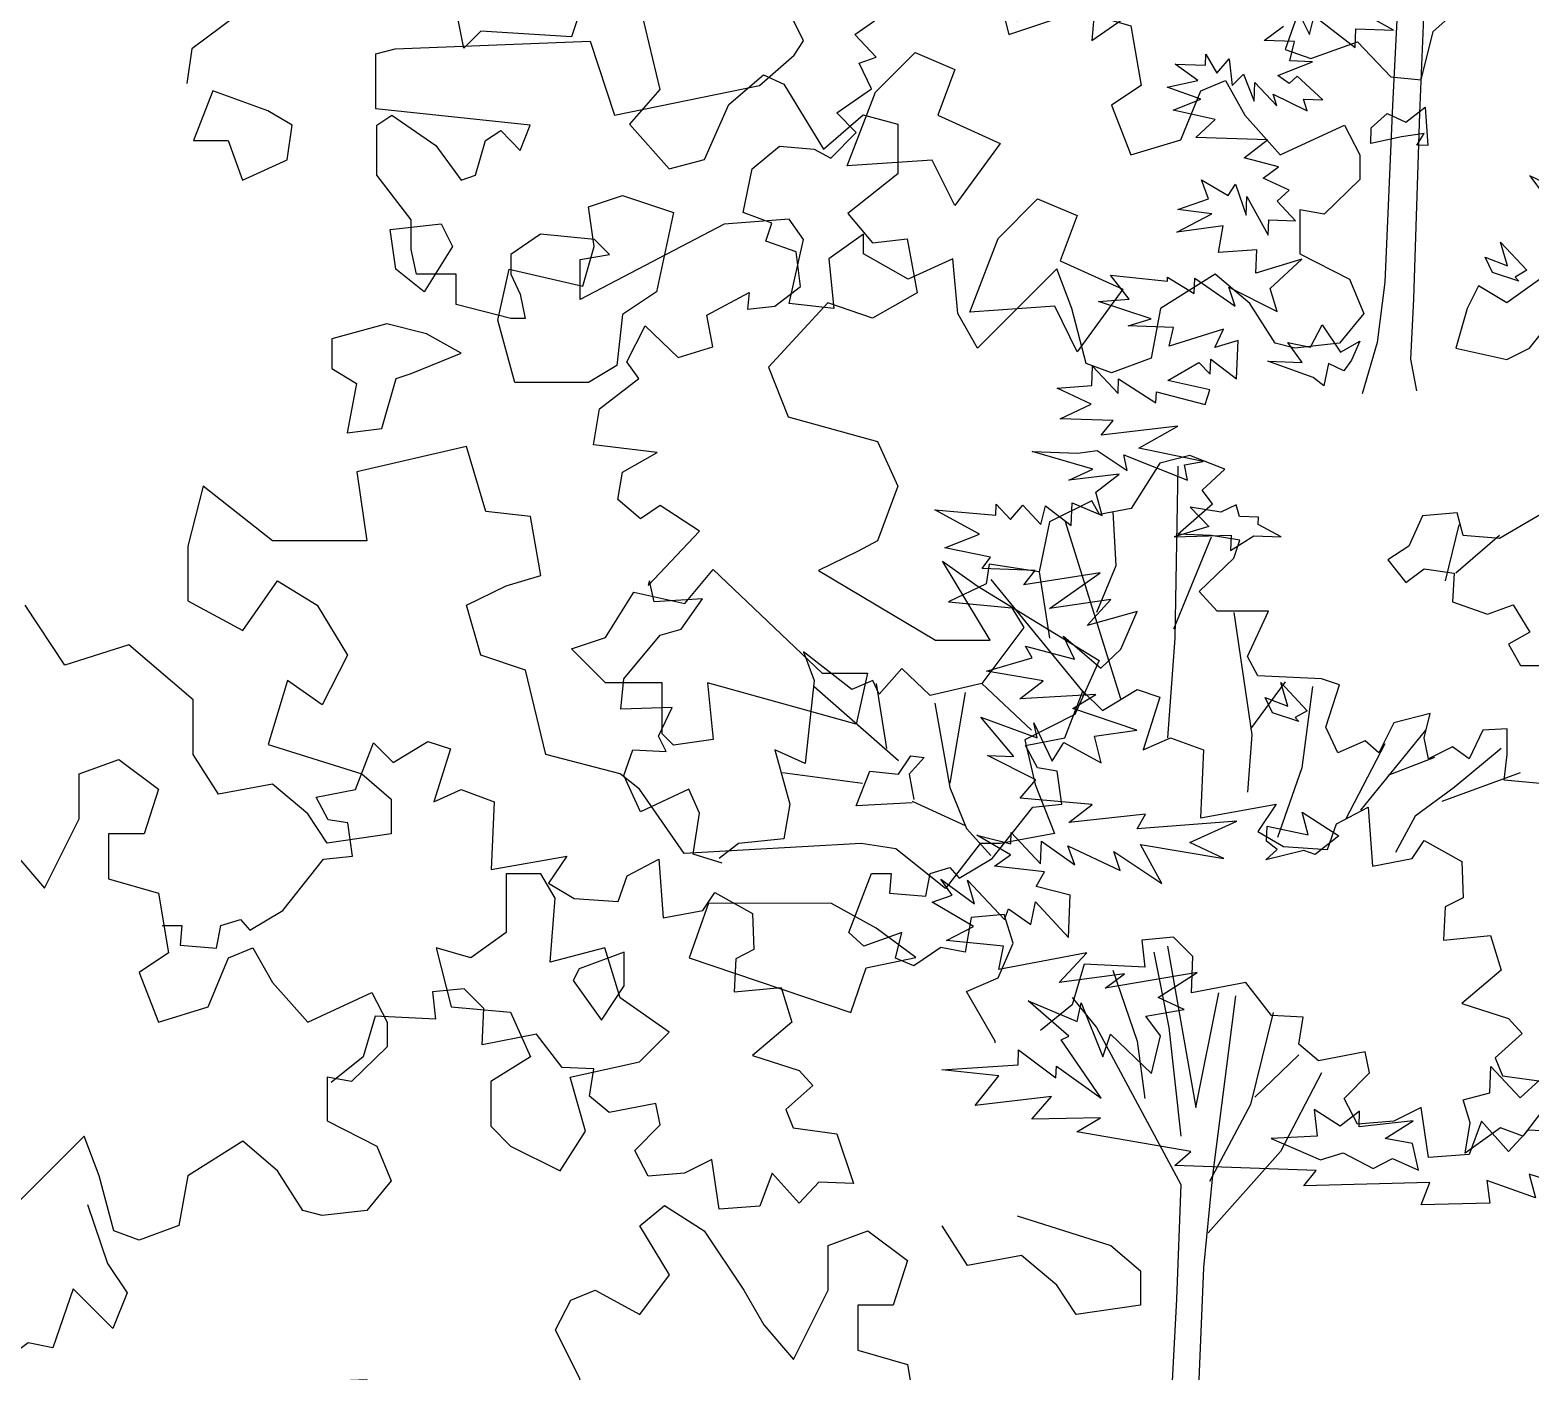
# Model space of a CAD drawing. Header units: inches. Extents: x 11.9 to 85.3, y 21.1 to 37.4.
# Drawn here: x 62.2693 to 62.7397, y 22.0253 to 22.446 of the extents above; entities that cross this region are included whole.
import ezdxf

# ---------------------------------------------------------------- set-up
doc = ezdxf.new("R2010")
doc.units = ezdxf.units.IN
doc.header["$MEASUREMENT"] = 0
doc.layers.add('CAY', color=94, linetype='Continuous')
doc.layers.add('CAY-3', color=61, linetype='Continuous')

# ---------------------------------------------------------------- blocks, each defined once
blk = doc.blocks.new('A$C76451831')
at = {"layer": 'CAY'}
for p, q in [((3915.1, 501.1), (3898, 463.3)), ((3898, 463.3), (3863.2, 445.6)), ((3863.2, 445.6), (3870.3, 414.4)), ((3870.3, 414.4), (3883.8, 380.2)), ((3883.8, 380.2), (3846.1, 373.1)), ((3831.9, 373.1), (3807.8, 341.8)), ((3846.1, 373.1), (3831.9, 373.1))]:
    blk.add_line(p, q, dxfattribs=at)
for points in [[(530, 749.3), (509.9, 755.6), (514.2, 784.1), (506.8, 800.9), (473, 785.1), (461.4, 810.4), (467.7, 828.4), (490.9, 827.3), (485.7, 837.9), (495.2, 857.9), (459.3, 856.8), (461.4, 877.9), (486.7, 908.5), (501.5, 912.7), (516.3, 933.8), (482.5, 931.7), (479.3, 946.5), (478.3, 943.3), (514.2, 981.3), (486.7, 999.2), (473, 989.7), (457.2, 1003.4), (460.4, 1022.4), (484.6, 1036.1), (440.3, 1041.4), (444.5, 1066.7), (472, 1087.8), (463.5, 1099.4), (476.2, 1124.7), (499.4, 1102.6), (523.6, 1110), (519.4, 1132.1), (549, 1147.9), (547.9, 1136.3), (566.9, 1138.4), (584.8, 1152.1), (581.7, 1176.4), (560.6, 1183.8), (564.8, 1196.4), (544.7, 1203.8), (551.1, 1234.4), (570.1, 1250.2), (594.3, 1248.1), (605.9, 1241.8), (623.8, 1259.7), (610.1, 1273.4), (634.4, 1290.3), (625.9, 1308.2), (637.6, 1312.5), (622.8, 1328.3), (636.5, 1337.8)], [(721.9, 1361), (730.4, 1328.3), (790.5, 1348.3), (788.4, 1324.1), (809.5, 1338.8)], [(936, 1353.6), (923.4, 1317.7), (941.3, 1311.4), (974, 1323), (997.2, 1298.7), (1018.3, 1296.6), (1026.7, 1330.4), (1055.2, 1355.7)], [(4052.4, 957.5), (4062.1, 938.6), (4065.3, 951.6), (4094, 929.3), (4094.4, 942.4), (4120.7, 941.5), (4099.8, 953.1)], [(4234.2, 831), (4215.9, 839.8), (4225.9, 826.3)], [(4262.6, 126.9), (4215.6, 142.2), (4220, 125.7), (4186, 137.8), (4188.1, 121.8), (4140.1, 120.8), (4146.1, 136.4), (4058.1, 134.1), (4066.6, 144.6), (3967.9, 148.1), (3979.1, 158.1), (3899.4, 171.8), (3916.1, 181.6), (3868, 180.6), (3881.7, 196.4), (3828.5, 190.1), (3845, 210.9), (3805.3, 215), (3858.5, 218.6), (3858.8, 229), (3884.9, 209.5), (3885.2, 217.6), (3916.5, 195.2), (3888.5, 236.1), (3894, 238.6), (3865.5, 263.2), (3899.8, 248.8), (3902.6, 261.9), (3917.6, 224.2), (3923.1, 239.9), (3951.6, 212.6), (3957.9, 238.7), (3947.6, 252.6), (3974.4, 257.1), (3956.2, 265.5), (3983.5, 283.1), (3919.2, 272.2), (3932.7, 282.1), (3887.2, 276), (3906.5, 296.7), (3844.9, 285.2), (3848.2, 301.4), (3808.5, 305.5), (3827.4, 315.3), (3798.5, 332.2), (3812.3, 337.1), (3804.5, 348.3), (3827.9, 331.1), (3823.1, 347.6), (3848.9, 320), (3851.8, 327.6), (3867.3, 316.6), (3870.6, 332.4), (3893.7, 307.5), (3894.8, 337), (3871, 343.2), (3876.8, 353.5), (3842, 357.4), (3853.2, 365.2), (3829.6, 379.1), (3853.4, 372.9), (3853.7, 381), (3874.2, 359), (3874.8, 374.8), (3898.2, 358.2), (3893.2, 371.5), (3929.8, 354.3), (3925.3, 367.6), (3958.9, 345.2), (3944, 372.4), (4002.2, 362.7), (3978.5, 373.9), (4011.2, 388.7), (3941.7, 383.4), (3947.5, 393.6), (3893.8, 387.8), (3910.1, 400.4), (3860, 404.8), (3870.8, 417.6), (3837, 434.6), (3855.6, 434), (3832.5, 461.5), (3871.9, 447), (3869.5, 457.5), (3882.2, 430.8), (3890.3, 443.7), (3916.6, 429.6), (3911.8, 448.3), (3941.4, 452.3), (3896.6, 467.5), (3912.8, 477.3), (3859.7, 474.2), (3876, 486.8), (3836.3, 493.6), (3868.4, 502.9), (3863.7, 511.2), (3897.8, 501.9), (3890.2, 518), (3916.2, 495.8), (3930.2, 508.9), (3941.6, 535.3), (3906.8, 525.6), (3923.3, 543.6), (3880.5, 537.4), (3915.8, 562.4), (3862.5, 553.9), (3870.5, 564), (3833.4, 565.3), (3839.1, 573.3), (3807.2, 579.8), (3831.5, 589.4), (3800.4, 606.4), (3842.9, 602.6), (3843.1, 610.3), (3853.2, 599.5), (3861.7, 609.7), (3874.4, 596.1), (3877.5, 609.1), (3895.6, 595.3), (3896.2, 611.2), (3917.2, 602.3), (3912.8, 618.8), (3929.1, 631.3), (3894, 627.1), (3910.6, 634.7), (3868.4, 647.1), (3900.1, 646), (3913.8, 647.7), (3934.6, 633.9), (3932.3, 644.8), (3976.9, 627), (3974.6, 637.9), (3987.8, 640.2), (3942.8, 649.4), (3970.1, 664.8), (3916.4, 658.5), (3924.9, 668.7), (3887.8, 670), (3909.5, 680.1), (3885.8, 691.3), (3909.9, 693.2), (3910.4, 706.8), (3928.3, 687.6), (3928.7, 698), (3954.8, 681.2), (3955.1, 688.9), (3989.2, 680), (3992.3, 690.3), (3963.1, 696.8), (3984.8, 709.2), (3992.7, 701.2), (3993, 711.6), (4011.1, 697.8), (4012.1, 724.6), (3996, 719.7), (4001.9, 732.6), (3963.9, 720.8), (3967.1, 733.8), (3935.4, 734.9), (3951.4, 739.8), (3914.7, 752), (3936, 753.5), (3923, 770.3), (3962.8, 766.2), (3962.9, 768.9), (3981.5, 757.4), (3981.9, 768.2), (4010.2, 748.6), (4005.7, 761.9), (4039.5, 744.9), (4034.6, 760.9), (4056.7, 781.5), (4024.6, 771.7), (4025.2, 788), (3998.4, 786.2), (4001.7, 804.7), (3969.4, 800.4), (3993.9, 813.1), (3970, 816.2), (3991.5, 823.6), (3986.5, 837), (4005.2, 825.9), (4010.4, 833.9), (4017.9, 812.3), (4018.3, 825.4), (4033.2, 798.2), (4033.6, 809), (4052.2, 808.4), (4039.5, 822), (4047.9, 829.8), (4029.6, 838.2), (4040.3, 846), (4016.5, 852.2), (4032.8, 864.8), (3982.6, 866.6), (3996.2, 879.2), (3966.9, 885.7), (3986.2, 893.2), (3962.5, 901.7), (3984, 906.4), (3968.1, 917.8), (3989.3, 917.1), (3989.6, 924.8), (3997.3, 911.4), (4005.8, 921.5), (4007.9, 902.9), (4015.9, 910.7), (4023.4, 891.9), (4023.8, 905), (4039.1, 888.6), (4036.7, 896.9), (4060.3, 885.2), (4057.8, 893.4), (4071.4, 892.9), (4053.4, 909.4), (4047.8, 904.2), (4039.8, 909.9), (4064.2, 919.5), (4048.4, 920), (4051.5, 933.5), (4030.3, 934.3), (4043.8, 944.2)], [(1109, 997.1), (1073.1, 976), (1047.8, 978.1), (1043.6, 993.9), (1019.3, 991.8), (1009.9, 970.7), (995.1, 961.2), (1007.7, 945.4), (1020.4, 954.9), (1041.5, 951.8), (1040.4, 931.7), (1064.7, 923.3), (1082.6, 929.6), (1094.2, 910.6), (1079.5, 902.2), (1087.9, 887.4), (1124.8, 887.4)], [(1109, 804.1), (1076.3, 807.3), (1078.4, 825.2), (1078.4, 843.1), (1061.5, 842.1), (1052, 822), (1040.4, 830.5), (1023.6, 822), (1020.4, 836.8), (1024.6, 853.7), (999.3, 847.3), (988.8, 826.2), (979.3, 834.7), (960.3, 826.2), (951.8, 844.2), (961.3, 873.7), (948.7, 877.9), (904.4, 880), (897, 893.7), (911.8, 925.4), (875.9, 925.4), (863.3, 939.1), (887.5, 962.3), (891.7, 975), (871.7, 978.1), (848.5, 979.2), (872.7, 1000.3), (865.4, 1009.8), (881.2, 1024.5), (856.9, 1034), (835.8, 1028.7), (815.8, 997.1), (793.6, 992.9), (788.4, 1002.4), (758.8, 987.6), (751.5, 952.8), (716.7, 958.1), (714.5, 944.4), (688.2, 931.7), (732.5, 927.5), (740.9, 913.8), (711.4, 874.8), (675.5, 866.3), (655.5, 885.3), (639.7, 867.4), (635.4, 876.9), (620.7, 870.5), (586.9, 896.9), (594.3, 876.9), (588, 818.9), (566.9, 828.4), (577.4, 790.4), (573.2, 766.1), (541.6, 763), (527.9, 752.4)], [(848.5, 1026.6), (846.4, 906.4), (841.1, 836.8)], [(769.4, 988.7), (808.4, 864.2)], [(803.1, 995), (805.2, 957), (791.5, 924.3)], [(1044.7, 985.5), (1035.2, 946.5)], [(871.7, 977.1), (845.3, 912.7)], [(1073.1, 978.1), (1042.6, 951.8)], [(717.7, 947.5), (784.2, 866.3)], [(751.5, 952.8), (758.8, 906.4)], [(887.5, 924.3), (900.2, 838.9), (897, 798.8)], [(594.3, 872.7), (653.4, 821)], [(634.4, 741.9), (648.1, 741.9), (647, 728.2), (672.4, 726.1), (675.5, 741.9), (689.2, 746.1), (695.6, 738.7), (718.8, 752.4), (747.2, 788.3), (767.3, 790.4), (764.1, 813.6), (750.4, 815.7), (742, 831.5), (769.4, 836.8), (782, 869.5), (795.8, 855.8), (820, 870.5), (835.8, 865.3), (824.2, 828.4), (843.2, 836.8), (866.4, 828.4), (864.3, 780.9), (917, 790.4), (904.4, 771.4), (922.3, 760.9), (952.9, 758.7), (959.2, 776.7), (981.4, 788.3), (984.5, 747.1), (1012, 752.4), (1020.4, 765.1), (1046.8, 750.3), (1047.8, 725), (1035.2, 718.7), (1034.1, 695.5), (1066.8, 698.6), (1074.2, 674.4), (1046.8, 651.2), (1079.5, 640.6), (1089, 630.1), (1070, 613.2), (1075.2, 600.5), (1105.8, 596.3)], [(1117.4, 561.5), (1093.2, 562.6), (1079.5, 547.8), (1060.5, 568.9), (1052, 545.7), (1023.6, 543.6), (1018.3, 578.4), (999.3, 568.9), (974, 566.8), (964.5, 584.7), (982.4, 602.7), (979.3, 617.4), (946.6, 611.1), (932.9, 622.7), (936, 641.7), (913.9, 642.7), (895.9, 665.9), (858, 658.6), (859, 683.9), (845.3, 697.6), (823.2, 695.5), (825.3, 676.5), (783.1, 678.6), (774.7, 650.1), (752.5, 632.2)], [(637.6, 874.8), (644.9, 829.4)], [(711.4, 874.8), (746.2, 842.1)], [(923.4, 875.8), (899.1, 843.1)], [(942.4, 872.7), (935, 815.7), (918.1, 767.2)], [(678.7, 861.1), (689.2, 802), (700.8, 773.5), (717.7, 754.5)], [(699.8, 868.4), (689.2, 805.2)], [(1021.5, 842.1), (976.1, 786.2)], [(993, 832.6), (965.6, 779.8)], [(1074.2, 829.4), (1041.5, 802), (1014.1, 782), (1000.4, 756.6)], [(662.9, 791.4), (623.8, 789.3), (633.3, 813.6), (653.4, 811.5), (661.8, 824.1), (671.3, 823.1), (660.8, 811.5), (663.9, 793.6)], [(1027.8, 823.1), (995.1, 810.4)], [(572.2, 812.5), (628.1, 805.2)], [(1033.1, 792.5), (1087.9, 812.5)], [(662.9, 792.5), (699.8, 775.6)], [(720.9, 623.7), (720.9, 624.8), (700.8, 659.6), (723, 669.1), (733.5, 693.4), (727.2, 713.4), (704, 711.3), (699.8, 687), (682.9, 690.2), (663.9, 677.5), (651.3, 682.8), (655.5, 700.7), (629.1, 691.2), (618.6, 700.7), (634.4, 741.9)], [(831.6, 687), (842.2, 634.3), (850.6, 558.4)], [(841.1, 691.2), (861.1, 578.4), (877, 658.6)], [(803.1, 674.4), (820, 624.8), (825.3, 584.7)], [(774.7, 655.4), (791.5, 634.3), (850.6, 524.6), (847.4, 444.5), (842.2, 343.2), (836.9, 219.8), (831.6, 177.6), (821.1, 141.8)], [(888.6, 656.4), (872.7, 530.9), (866.4, 466.6), (861.1, 337.9), (856.9, 208.2), (854.8, 166), (859, 143.9)], [(914.9, 644.8), (899.1, 580.5), (870.6, 526.7)], [(932.9, 615.3), (902.3, 585.8)], [(948.7, 602.7), (920.2, 547.8), (869.6, 490.9)]]:
    blk.add_lwpolyline(points, dxfattribs=at)
for points in [[(722.8, 1185.8), (750.5, 1213.5), (778.2, 1201.7), (766.3, 1170), (809.9, 1150.2), (778.2, 1106.6), (762.4, 1138.3), (703, 1134.3)], [(1109.9, 1128.8), (1106, 1160.5), (1078.3, 1140.7), (1058.5, 1152.6), (1050.5, 1136.7), (1042.6, 1109), (1078.3, 1101.1), (1094.1, 1109)], [(4144.6, 860.9), (4136.9, 861.2), (4142.2, 869.2), (4126.3, 867), (4104.8, 862.3), (4105.2, 873.2), (4116.4, 883.2), (4129.3, 877.3), (4142.8, 887.7)], [(4208.2, 766.2), (4189.8, 772.3), (4184.7, 782.9), (4200.4, 776.9), (4195.5, 793.4), (4213.9, 773.7), (4205.6, 769)], [(4064.6, 698.7), (4032.9, 710.2), (4056.9, 709.4), (4046.9, 723.3), (4062.7, 720.1), (4070.9, 735.6), (4083.8, 716.6), (4097.3, 724.3), (4091.3, 710.9), (4086.1, 703.4), (4075.4, 708.7), (4072.1, 693)], [(4013.2, 601.7), (4010.8, 609.9), (4000.2, 604.8), (3978.6, 608.3), (3991.7, 594.7), (3967.4, 587.4), (4007.3, 588.7), (4006.9, 577.9), (4023.2, 588.2), (4042.2, 587.5), (4026.2, 596.2), (4026.3, 601.2)], [(4054.6, 458.4), (4036.2, 464.5), (4031.1, 475.1), (4046.8, 469.1), (4041.9, 485.6), (4060.3, 465.9), (4052, 461.2)], [(4032, 374.8), (4032.4, 385.2), (4061.2, 379.2), (4056.8, 395.2), (4082.5, 378.5), (4066.1, 365.4), (4058.1, 368.4), (4031.6, 361.7), (4039.5, 369.1)], [(4174.2, 178.1), (4169.4, 194.1), (4188.1, 198.9), (4188.8, 217.4), (4209.3, 195.4), (4222.9, 208.1), (4238.4, 186.2), (4264.8, 188), (4278.1, 179.9), (4245.8, 175.6), (4224.8, 186.7), (4211.1, 168.6), (4195.4, 174.6), (4170.8, 156.9)], [(4138.2, 144.9), (4133.9, 163.6), (4114.9, 167), (4134.4, 179.5), (4096.7, 175.3), (4097, 186.2), (4083.5, 175.8), (4065.4, 187.3), (4067.4, 168.6), (4035.2, 167), (4069.6, 152.2), (4085.6, 157.1), (4106.5, 146), (4119.9, 153.2)]]:
    blk.add_lwpolyline(points, close=True, dxfattribs=at)
at = {"layer": 'CAY-3'}
for p, q in [((3591, 972.1), (3608.1, 900.1)), ((3656.5, 889.5), (3680.7, 910.2)), ((3680.7, 910.2), (3694.8, 903.7)), ((3694.8, 903.7), (3722.5, 858.3)), ((3608.1, 900.1), (3586.9, 875.9)), ((3639.4, 851.2), (3656.5, 889.5)), ((3722.5, 858.3), (3750.2, 882.4)), ((3750.2, 882.4), (3774.4, 875.9)), ((3586.9, 875.9), (3614.6, 844.7)), ((3774.4, 875.9), (3774.4, 841.1)), ((3614.6, 844.7), (3639.4, 851.2)), ((3774.4, 841.1), (3739.6, 813.4)), ((3739.6, 813.4), (3756.7, 792.8)), ((3756.7, 792.8), (3780.9, 795.7)), ((3780.9, 795.7), (3788, 758)), ((3788, 758), (3756.7, 740.3)), ((3725.5, 750.9), (3684.2, 706.1)), ((3756.7, 740.3), (3725.5, 750.9)), ((3684.2, 706.1), (3697.8, 671.3)), ((3697.8, 671.3), (3760.3, 654.2)), ((3473.1, 650.6), (3396.5, 632.9)), ((3486.7, 605.2), (3473.1, 650.6)), ((3760.3, 654.2), (3774.4, 622.9)), ((3396.5, 632.9), (3403.5, 584.6)), ((3289.2, 622.9), (3278.5, 581)), ((3337.5, 584.6), (3289.2, 622.9)), ((3774.4, 622.9), (3760.3, 584.6)), ((3517.9, 601.7), (3486.7, 605.2)), ((3525, 560.4), (3517.9, 601.7)), ((3278.5, 581), (3278.5, 542.7)), ((3403.5, 584.6), (3337.5, 584.6)), ((3746.7, 577.5), (3719, 563.9)), ((3760.3, 584.6), (3746.7, 577.5)), ((3839, 515.2), (3805.7, 570.4)), ((3805.7, 570.4), (3829.8, 553.3)), ((3316.9, 522), (3341, 556.8)), ((3341, 556.8), (3368.8, 539.7)), ((3500.8, 553.3), (3525, 560.4)), ((3719, 563.9), (3800.7, 515.2)), ((3473.1, 539.7), (3500.8, 553.3)), ((3829.8, 553.3), (3915.1, 501.1)), ((3192.5, 497.8), (3164.8, 539.7)), ((3278.5, 542.7), (3316.9, 522)), ((3368.8, 539.7), (3390, 504.9)), ((3483.1, 504.9), (3473.1, 539.7)), ((3800.7, 515.2), (3839, 515.2)), ((86.7, 510.8), (100.8, 469.5)), ((472.7, 495.7), (489.8, 509.9)), ((489.8, 509.9), (517.5, 492.2)), ((3237.3, 512), (3192.5, 497.8)), ((3282.1, 473.7), (3237.3, 512)), ((3390, 504.9), (3372.3, 470.1)), ((3514.4, 494.3), (3483.1, 504.9)), ((493.3, 461.5), (472.7, 495.7)), ((701.4, 468), (683.7, 495.7)), ((736.2, 502.8), (801.7, 482.1)), ((3528.5, 435.3), (3514.4, 494.3)), ((517.5, 492.2), (545.2, 450.9)), ((604.1, 482.1), (631.9, 492.2)), ((604.1, 450.9), (604.1, 482.1)), ((631.9, 492.2), (659.6, 471.5)), ((801.7, 482.1), (822.3, 464.4)), ((3348.1, 487.2), (3334.6, 442.4)), ((3372.3, 470.1), (3348.1, 487.2)), ((739.2, 475.1), (701.4, 468)), ((763.9, 454.4), (739.2, 475.1)), ((3282.1, 435.3), (3282.1, 473.7)), ((100.8, 469.5), (114.4, 448.9)), ((472.7, 433.8), (493.3, 461.5)), ((659.6, 471.5), (649.5, 440.3)), ((822.3, 464.4), (822.3, 440.3)), ((76.8, 451.7), (62.5, 410.5)), ((86.7, 441.8), (76.8, 451.7)), ((424.3, 443.8), (441.4, 450.9)), ((441.4, 450.9), (472.7, 433.8)), ((545.2, 450.9), (559.3, 426.7)), ((580, 402.5), (604.1, 450.9)), ((777.5, 433.8), (763.9, 454.4)), ((104.4, 424.1), (86.7, 441.8)), ((114.4, 448.9), (104.4, 424.1)), ((413.7, 423.2), (424.3, 443.8)), ((624.8, 440.3), (624.8, 409)), ((649.5, 440.3), (624.8, 440.3)), ((822.3, 440.3), (777.5, 433.8)), ((3334.6, 442.4), (3400, 421.8)), ((3202.5, 421.8), (3230.2, 431.8)), ((3230.2, 431.8), (3257.9, 411.1)), ((3299.8, 407.6), (3282.1, 435.3)), ((3580.4, 421.8), (3528.5, 435.3)), ((430.8, 388.4), (413.7, 423.2)), ((559.3, 426.7), (580, 402.5)), ((3202.5, 390.5), (3202.5, 421.8)), ((3400, 421.8), (3420.6, 404.1)), ((3594, 411.1), (3580.4, 421.8)), ((45.4, 414.1), (3.5, 382.8)), ((62.5, 410.5), (45.4, 414.1)), ((624.8, 409), (659.6, 399)), ((3257.9, 411.1), (3247.9, 379.9)), ((3337.5, 414.7), (3299.8, 407.6)), ((3362.3, 394), (3337.5, 414.7)), ((3625.2, 366.3), (3594, 411.1)), ((659.6, 399), (666.6, 357.1)), ((3420.6, 404.1), (3420.6, 379.9)), ((145.6, 382.8), (281.8, 388.3)), ((281.8, 388.3), (298.9, 336.4)), ((424.3, 378.3), (430.8, 388.4)), ((3178.3, 342.1), (3202.5, 390.5)), ((3375.8, 373.4), (3362.3, 394)), ((3.5, 382.8), (0, 358.6)), ((132.1, 379.3), (145.6, 382.8)), ((132.1, 340.9), (132.1, 379.3)), ((400.1, 357.1), (424.3, 378.3)), ((3223.1, 379.9), (3223.1, 348.6)), ((3247.9, 379.9), (3223.1, 379.9)), ((3420.6, 379.9), (3375.8, 373.4)), ((3748.8, 373.1), (3625.2, 366.3)), ((3773, 369.5), (3748.8, 373.1)), ((3807.8, 341.8), (3773, 369.5)), ((298.9, 336.4), (400.1, 357.1)), ((666.6, 357.1), (646, 343.5)), ((708.5, 353.5), (725.6, 360.6)), ((725.6, 360.6), (739.2, 336.4)), ((3157.7, 366.3), (3178.3, 342.1)), ((694.4, 319.3), (708.5, 353.5)), ((3223.1, 348.6), (3257.9, 338.6)), ((240, 329.4), (132.1, 340.9)), ((132.7, 329.4), (143.3, 336.4)), ((143.3, 336.4), (173.9, 315.2)), ((646, 343.5), (659.6, 308.7)), ((739.2, 336.4), (763.9, 308.7)), ((3257.9, 338.6), (3265, 296.7)), ((132.7, 294.5), (132.7, 329.4)), ((208.7, 318.7), (219.3, 325.8)), ((219.3, 325.8), (232.9, 311.7)), ((232.9, 311.7), (240, 329.4)), ((763.9, 308.7), (808.7, 329.4)), ((808.7, 329.4), (819.4, 308.7)), ((173.9, 315.2), (191.6, 291)), ((201.6, 294.5), (208.7, 318.7)), ((659.6, 308.7), (694.4, 319.3)), ((819.4, 308.7), (819.4, 291.6)), ((156.8, 263.3), (132.7, 294.5)), ((191.6, 291), (201.6, 294.5)), ((3265, 296.7), (3244.4, 283.1)), ((3306.9, 293.2), (3323.9, 300.2)), ((3323.9, 300.2), (3337.5, 276.1)), ((819.4, 291.6), (794.6, 267.4)), ((3244.4, 283.1), (3257.9, 248.3)), ((3292.7, 259), (3306.9, 293.2)), ((3337.5, 276.1), (3362.3, 248.3)), ((156.8, 242.6), (156.8, 263.3)), ((420.8, 263.9), (375.4, 260.4)), ((430.8, 249.7), (420.8, 263.9)), ((794.6, 267.4), (777.5, 270.4)), ((777.5, 270.4), (777.5, 239.7)), ((3362.3, 248.3), (3407.1, 269)), ((3407.1, 269), (3417.7, 248.3)), ((247, 253.3), (226.4, 239.1)), ((284.8, 249.7), (247, 253.3)), ((375.4, 260.4), (274.7, 207.8)), ((472.7, 253.3), (448.5, 236.2)), ((472.7, 239.7), (472.7, 253.3)), ((3257.9, 248.3), (3292.7, 259)), ((160.4, 225.5), (156.8, 242.6)), ((295.4, 239.1), (284.8, 249.7)), ((420.8, 204.9), (430.8, 249.7)), ((3417.7, 248.3), (3417.7, 231.2)), ((226.4, 239.1), (226.4, 225.5)), ((274.7, 235.6), (295.4, 239.1)), ((274.7, 207.8), (274.7, 235.6)), ((448.5, 236.2), (452, 201.4)), ((503.9, 222), (472.7, 239.7)), ((535.2, 236.2), (503.9, 222)), ((538.7, 197.8), (535.2, 236.2)), ((777.5, 239.7), (812.3, 222)), ((3417.7, 231.2), (3392.9, 207)), ((188.1, 225.5), (160.4, 225.5)), ((188.1, 204.3), (188.1, 225.5)), ((226.4, 225.5), (232.9, 211.4)), ((607.7, 229.1), (583.5, 204.9)), ((618.3, 201.4), (607.7, 229.1)), ((718.5, 225.5), (680.2, 201.4)), ((742.7, 204.9), (718.5, 225.5)), ((812.3, 222), (822.3, 197.8)), ((232.9, 211.4), (236.4, 194.3)), ((3375.8, 210), (3375.8, 179.3)), ((3392.9, 207), (3375.8, 210)), ((226.4, 194.3), (188.1, 204.3)), ((452, 201.4), (420.8, 204.9)), ((583.5, 204.9), (552.3, 173.6)), ((628.3, 163), (618.3, 201.4)), ((680.2, 201.4), (673.7, 166.6)), ((760.4, 177.2), (742.7, 204.9)), ((236.4, 194.3), (226.4, 194.3)), ((552.3, 173.6), (538.7, 197.8)), ((822.3, 197.8), (805.2, 177.2)), ((3375.8, 179.3), (3410.6, 161.6)), ((774, 173.6), (760.4, 177.2)), ((805.2, 177.2), (774, 173.6)), ((3206, 168.7), (3181.9, 144.5)), ((3216.6, 141), (3206, 168.7)), ((646, 156.5), (628.3, 163)), ((673.7, 166.6), (646, 156.5)), ((3316.9, 165.2), (3278.5, 141)), ((3341, 144.5), (3316.9, 165.2)), ((3410.6, 161.6), (3420.6, 137.4)), ((3181.9, 144.5), (3150.6, 113.3)), ((3226.7, 102.6), (3216.6, 141)), ((3278.5, 141), (3272.1, 106.2)), ((3358.7, 116.8), (3341, 144.5)), ((3420.6, 137.4), (3403.5, 116.8)), ((3372.3, 113.3), (3358.7, 116.8)), ((3403.5, 116.8), (3372.3, 113.3)), ((3272.1, 106.2), (3244.4, 96.1)), ((3244.4, 96.1), (3226.7, 102.6))]:
    blk.add_line(p, q, dxfattribs=at)
for points in [[(3491.1, 1024.1), (3507, 1032), (3507, 1000.3), (3522.8, 1000.3), (3534.7, 964.7), (3558.4, 972.6), (3546.6, 936.9), (3483.2, 940.9), (3471.3, 929), (3459.5, 988.4), (3471.3, 988.4)], [(3495.1, 738.9), (3503, 774.6), (3554.5, 762.7), (3562.4, 790.4), (3558.4, 818.1), (3582.2, 826), (3617.8, 814.2), (3605.9, 758.7), (3582.2, 742.9), (3578.2, 707.2), (3558.4, 695.3), (3507, 695.3)], [(3423.8, 774.6), (3419.9, 802.3), (3455.5, 806.2), (3463.4, 790.4), (3443.6, 758.7)], [(430.1, 675.3), (426.1, 667.3), (445.9, 639.6), (461.7, 663.4), (461.7, 687.1)], [(3570.3, 517.1), (3590.1, 548.8), (3625.7, 540.9), (3645.5, 564.6), (3721.6, 492.2), (3753.2, 492.2), (3745.3, 456.6), (3641.6, 485.4), (3645.5, 445.8), (3617.8, 441.9), (3609.9, 449.8), (3609.9, 485.4), (3570.3, 485.4), (3546.6, 509.2)], [(481.1, 352.5), (508.8, 380.2), (536.5, 368.3), (524.6, 336.6), (568.2, 316.8), (536.5, 273.3), (520.7, 305), (461.3, 301)], [(56.6, 339.4), (18.3, 353.5), (4.7, 318.7), (28.9, 318.7), (38.9, 291), (70.2, 305.2), (73.7, 329.4)], [(3535, 335), (3525, 352.1), (3500.8, 352.1), (3500.8, 310.9), (3476.1, 293.2), (3451.9, 300.2), (3462.5, 259), (3503.8, 255.4), (3517.9, 224.1), (3490.2, 207), (3490.2, 175.8), (3503.8, 161.6), (3538.6, 144.5), (3556.3, 172.2), (3545.6, 210), (3594, 220.6), (3614.6, 241.3), (3580.4, 265.4), (3569.8, 300.2), (3531.5, 290.2)], [(3728.2, 331.2), (3642.3, 331.5), (3628.8, 293.2), (3741.7, 255.1), (3752.3, 286.4), (3787.1, 293.5), (3759.4, 314.1)], [(167.4, 183.7), (139.7, 190.7), (101.4, 180.1), (101.4, 159.5), (118.5, 148.9), (112, 114.6), (136.2, 117.6), (146.2, 152.4), (156.8, 155.9), (191.6, 170.1)]]:
    blk.add_lwpolyline(points, close=True, dxfattribs=at)
blk.add_lwpolyline([(138.9, 705.6), (152.6, 705.6), (151.5, 691.9), (176.9, 689.8), (180, 705.6), (193.7, 709.9), (200.1, 702.5), (223.3, 716.2), (251.7, 752), (271.8, 754.2), (268.6, 777.4), (254.9, 779.5), (246.5, 795.3), (273.9, 800.6), (286.5, 833.3), (300.3, 819.5), (324.5, 834.3), (340.3, 829), (328.7, 792.1), (347.7, 800.6), (370.9, 792.1), (368.8, 744.7), (421.5, 754.2), (408.9, 735.2), (426.8, 724.6), (457.4, 722.5), (463.7, 740.4), (485.9, 752), (489, 710.9), (516.5, 716.2), (524.9, 728.8), (551.3, 714.1), (552.3, 688.8), (539.7, 682.4), (538.6, 659.2), (571.3, 662.4), (578.7, 638.1), (551.3, 614.9), (584, 604.4), (593.5, 593.8), (574.5, 577), (579.7, 564.3), (610.3, 560.1), (621.9, 525.3), (597.7, 526.3), (584, 511.6), (565, 532.7), (556.5, 509.5), (528.1, 507.4), (522.8, 542.2), (503.8, 532.7), (478.5, 530.6), (469, 548.5), (486.9, 566.4), (483.8, 581.2), (451.1, 574.9), (437.4, 586.5), (440.5, 605.4), (418.4, 606.5), (400.5, 629.7), (362.5, 622.3), (363.5, 647.6), (349.8, 661.3), (327.7, 659.2), (329.8, 640.3), (287.6, 642.4), (279.2, 613.9), (257, 596)], dxfattribs=at)

msp = doc.modelspace()

# ---------------------------------------------------------------- block references
at = {"layer": 'CAY', "xscale": 0.0004489089019145984, "yscale": 0.0004489089019145984, "zscale": 0.0004489089019145984}
for p in [(62.31846, 22.26819), (60.84706, 22.02325), (62.24839, 21.84829)]:
    msp.add_blockref('A$C76451831', p, dxfattribs=at)

doc.saveas('drawing.dxf')
